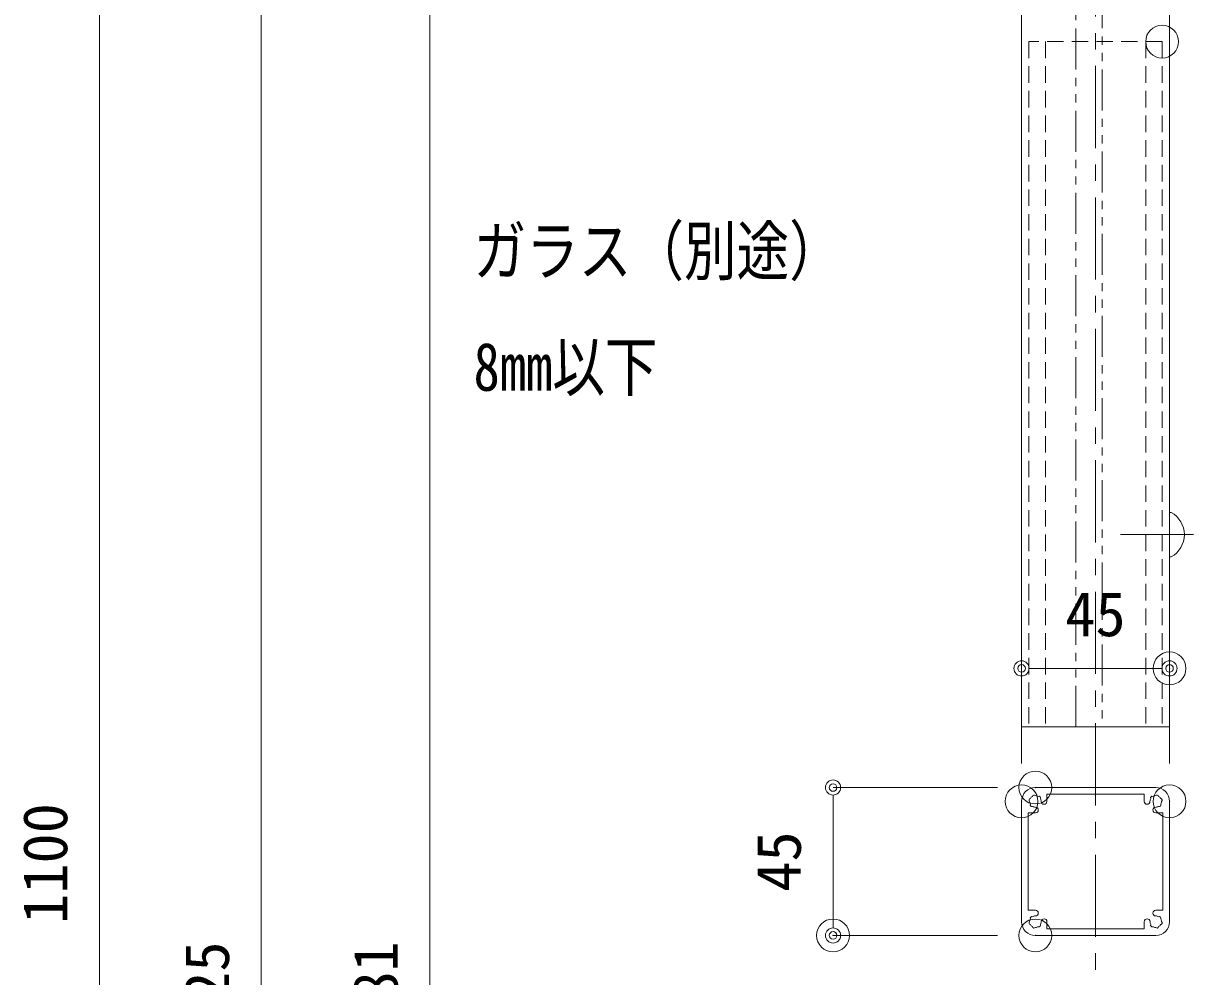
# Model space of a CAD drawing. Units: millimetres, scale not verified. Extents: x -3659 to 3659, y -1188 to 1188.
# Drawn here: x -2176.5 to -1820.7, y -167.4 to 122.7 of the extents above; entities that cross this region are included whole.
import ezdxf
from ezdxf.enums import TextEntityAlignment as Align

# ---------------------------------------------------------------- set-up
doc = ezdxf.new("R2010")
doc.units = ezdxf.units.MM
doc.header["$LTSCALE"] = 20
doc.header["$PDMODE"] = 32
doc.header["$PDSIZE"] = 10
for name, pattern in [('USER1', [2, 1.25, -0.25, 0.25, -0.25]), ('USER2', [1.25, 0.625, -0.125, 0.125, -0.125, 0.125, -0.125]), ('USER3', [0.375, 0.25, -0.125])]:
    doc.linetypes.add(name, pattern=pattern)
for name, color, linetype, lineweight in [('0-0_0', 7, 'Continuous', 18), ('0-1_DEFPOINTS', 7, 'Continuous', 18), ('0-3_アンカー', 4, 'Continuous', 18), ('0-7_2躯体線', 4, 'Continuous', 18), ('0-8_3中心線', 2, 'USER1', 18), ('0-9_41ｱﾙﾐ', 6, 'Continuous', 18), ('0-A_1手摺寸法', 7, 'Continuous', 18), ('0-B_42ｱﾙﾐ部品', 6, 'Continuous', 18), ('0-E_2a', 1, 'USER2', 18)]:
    doc.layers.add(name, color=color, linetype=linetype, lineweight=lineweight)
doc.styles.add('ＭＳ ゴシック', font='')
doc.styles.get('ＭＳ ゴシック').set_extended_font_data('MS Gothic')

# ---------------------------------------------------------------- blocks, each defined once
blk = doc.blocks.new('D29')
at = {"layer": '0-A_1手摺寸法'}
blk.add_line((-34.77, 836.45), (-34.77, -254.35), dxfattribs=at)
at = {"layer": '0-A_1手摺寸法', "style": 'ＭＳ ゴシック'}
blk.add_text('1100', height=13.49, rotation=90, dxfattribs=at).set_placement((-40.52, 272.65), align=Align.BOTTOM_LEFT)
blk = doc.blocks.new('D30')
at = {"layer": '0-A_1手摺寸法'}
blk.add_line((14.45, 661.45), (14.45, -154.35), dxfattribs=at)
at = {"layer": '0-A_1手摺寸法', "style": 'ＭＳ ゴシック'}
blk.add_text('825', height=13.49, rotation=90, dxfattribs=at).set_placement((8.7, 239.75), align=Align.BOTTOM_LEFT)
blk = doc.blocks.new('D50')
at = {"layer": '0-A_1手摺寸法'}
blk.add_line((65.73, 639.45), (65.73, -132.35), dxfattribs=at)
at = {"layer": '0-A_1手摺寸法', "style": 'ＭＳ ゴシック'}
blk.add_text('781', height=13.49, rotation=90, dxfattribs=at).set_placement((59.98, 239.75), align=Align.BOTTOM_LEFT)
blk = doc.blocks.new('HK-013')
at = {"layer": '0-B_42ｱﾙﾐ部品'}
for p, q in [((18.3, 22.5), (-18.3, 22.5)), ((-22.5, 18.3), (-22.5, -18.3)), ((-22.5, 18.3), (-22.5, 18.3)), ((14.8, 20.5), (-14.8, 20.5)), ((-14.8, 20.5), (-14.8, 18.3)), ((14.8, 20.5), (14.8, 18.3)), ((22.5, 18.3), (22.5, -18.3)), ((-20.5, 14.8), (-20.5, -14.8)), ((-18.3, 14.8), (-20.5, 14.8)), ((18.3, 14.8), (20.5, 14.8)), ((20.5, 14.8), (20.5, -14.8)), ((-18.3, -14.8), (-20.5, -14.8)), ((18.3, -14.8), (20.5, -14.8)), ((-22.5, -18.3), (-22.5, -18.3)), ((-14.8, -20.5), (-14.8, -18.3)), ((14.8, -20.5), (-14.8, -20.5)), ((14.8, -20.5), (14.8, -18.3)), ((18.3, -22.5), (-18.3, -22.5))]:
    blk.add_line(p, q, dxfattribs=at)
for centre, radius, start, end in [((-18.3, 18.3), 4.2, 90, 180), ((18.3, 18.3), 4.2, 0, 90), ((-19.75, 18.69), 0.5, 165, 232.9757), ((-19.75, 18.69), 0.5, 97.0243, 165), ((-18.3, 18.3), 1.75, 180.3589, 195), ((-18.3, 18.3), 1.75, 195, 209.6411), ((-18.3, 18.3), 1.75, 135, 149.6411), ((-18.3, 18.3), 1.75, 120.3589, 135), ((-18.69, 19.75), 0.5, 105, 172.9757), ((-18.69, 19.75), 0.5, 37.0243, 105), ((-18.3, 18.3), 1.75, 75, 89.6411), ((-18.3, 18.3), 1.75, 60.3589, 75), ((-17.24, 19.36), 0.5, 45, 112.9757), ((-17.24, 19.36), 0.5, 337.0243, 45), ((-18.3, 18.3), 1.75, 15, 29.6411), ((-18.3, 18.3), 1.75, 0.3589, 15), ((-15.67, 18.3), 0.875, 180, 0), ((15.68, 18.3), 0.875, 180, 360), ((18.3, 18.3), 1.75, 165, 179.6411), ((18.3, 18.3), 1.75, 150.3589, 165), ((17.24, 19.36), 0.5, 135, 202.9757), ((17.24, 19.36), 0.5, 67.0243, 135), ((18.3, 18.3), 1.75, 105, 119.6411), ((18.3, 18.3), 1.75, 90.3589, 105), ((18.69, 19.75), 0.5, 75, 142.9757), ((18.69, 19.75), 0.5, 7.0243, 75), ((18.3, 18.3), 1.75, 45, 59.6411), ((18.3, 18.3), 1.75, 30.3589, 45), ((19.75, 18.69), 0.5, 15, 82.9757), ((18.3, 18.3), 1.75, 330.3589, 345), ((18.3, 18.3), 1.75, 345, 359.6411), ((19.75, 18.69), 0.5, 307.0243, 15), ((-19.36, 17.24), 0.5, 157.0243, 225), ((-19.36, 17.24), 0.5, 225, 292.9757), ((-18.3, 18.3), 1.75, 240.3589, 255), ((-18.3, 18.3), 1.75, 255, 270), ((-18.3, 15.68), 0.875, 270, 90), ((18.3, 15.68), 0.875, 90, 270), ((18.3, 18.3), 1.75, 270, 285), ((18.3, 18.3), 1.75, 285, 299.6411), ((19.36, 17.24), 0.5, 247.0243, 315), ((19.36, 17.24), 0.5, 315, 22.9757), ((-18.3, -18.3), 1.75, 150.3589, 165), ((-19.36, -17.24), 0.5, 135, 202.9757), ((-19.36, -17.24), 0.5, 67.0243, 135), ((-18.3, -18.3), 1.75, 105, 119.6411), ((-18.3, -18.3), 1.75, 90, 105), ((-18.3, -15.68), 0.875, 270, 90), ((-15.68, -18.3), 0.875, 360, 180), ((15.67, -18.3), 0.875, 0, 180), ((18.3, -15.68), 0.875, 90, 270), ((18.3, -18.3), 1.75, 75, 90), ((18.3, -18.3), 1.75, 60.3589, 75), ((19.36, -17.24), 0.5, 45, 112.9757), ((19.36, -17.24), 0.5, 337.0243, 45), ((18.3, -18.3), 1.75, 15, 29.6411), ((-18.3, -18.3), 4.2, 180, 270), ((-19.75, -18.69), 0.5, 127.0243, 195), ((-19.75, -18.69), 0.5, 195, 262.9757), ((-18.3, -18.3), 1.75, 165, 179.6411), ((-18.3, -18.3), 1.75, 210.3589, 225), ((-18.3, -18.3), 1.75, 225, 239.6411), ((-18.69, -19.75), 0.5, 187.0243, 255), ((-18.69, -19.75), 0.5, 255, 322.9757), ((-18.3, -18.3), 1.75, 270.3589, 285), ((-18.3, -18.3), 1.75, 285, 299.6411), ((-17.24, -19.36), 0.5, 247.0243, 315), ((-17.24, -19.36), 0.5, 315, 22.9757), ((-18.3, -18.3), 1.75, 330.3589, 345), ((-18.3, -18.3), 1.75, 345, 359.6411), ((18.3, -18.3), 1.75, 180.3589, 195), ((18.3, -18.3), 1.75, 195, 209.6411), ((17.24, -19.36), 0.5, 157.0243, 225), ((17.24, -19.36), 0.5, 225, 292.9757), ((18.3, -18.3), 1.75, 240.3589, 255), ((18.3, -18.3), 1.75, 255, 269.6411), ((18.69, -19.75), 0.5, 217.0243, 285), ((18.3, -18.3), 4.2, 270, 360), ((18.69, -19.75), 0.5, 285, 352.9757), ((18.3, -18.3), 1.75, 300.3589, 315), ((18.3, -18.3), 1.75, 315, 329.6411), ((19.75, -18.69), 0.5, 277.0243, 345), ((18.3, -18.3), 1.75, 0.3589, 15), ((19.75, -18.69), 0.5, 345, 52.9757)]:
    blk.add_arc(centre, radius, start, end, dxfattribs=at)
blk = doc.blocks.new('_ORIGIN2')
at = {"layer": '0-0_0'}
blk.add_line((-0.5, 0), (-1, 0), dxfattribs=at)
for radius in [0.5, 0.25]:
    blk.add_circle((0, 0), radius, dxfattribs=at)
blk = doc.blocks.new('D53')
at = {"layer": '0-1_DEFPOINTS'}
for p in [(249.86, 314.11), (188.33, 269.11), (249.86, 269.11)]:
    blk.add_point(p, dxfattribs=at)
at = {"layer": '0-A_1手摺寸法'}
for p, q in [((238.36, 314.11), (188.33, 314.11)), ((188.33, 309.51), (188.33, 273.71)), ((238.36, 269.11), (188.33, 269.11))]:
    blk.add_line(p, q, dxfattribs=at)
at = {"layer": '0-A_1手摺寸法', "xscale": 4.6, "yscale": 4.6}
for p, rotation in [((188.33, 314.11), 90), ((188.33, 269.11), 270)]:
    blk.add_blockref('_ORIGIN2', p, dxfattribs=dict(at, rotation=rotation))
at = {"layer": '0-A_1手摺寸法', "style": 'ＭＳ ゴシック'}
blk.add_text('45', height=13.49, rotation=90, dxfattribs=at).set_placement((182.58, 282.41), align=Align.BOTTOM_LEFT)
blk = doc.blocks.new('D54')
at = {"layer": '0-1_DEFPOINTS'}
for p in [(290.66, 350.36), (245.66, 309.91), (290.66, 309.91)]:
    blk.add_point(p, dxfattribs=at)
at = {"layer": '0-A_1手摺寸法'}
for p, q in [((245.66, 321.41), (245.66, 350.36)), ((250.26, 350.36), (286.06, 350.36)), ((290.66, 321.41), (290.66, 350.36))]:
    blk.add_line(p, q, dxfattribs=at)
at = {"layer": '0-A_1手摺寸法', "xscale": 4.6, "yscale": 4.6, "rotation": 180}
blk.add_blockref('_ORIGIN2', (245.66, 350.36), dxfattribs=at)
at = {"layer": '0-A_1手摺寸法', "xscale": 4.6, "yscale": 4.6}
blk.add_blockref('_ORIGIN2', (290.66, 350.36), dxfattribs=at)
at = {"layer": '0-A_1手摺寸法', "style": 'ＭＳ ゴシック'}
blk.add_text('45', height=13.49, dxfattribs=at).set_placement((258.96, 356.11), align=Align.BOTTOM_LEFT)
blk = doc.blocks.new('D56')
at = {"layer": '0-1_DEFPOINTS'}
blk.add_point((288.41, 541.05), dxfattribs=at)

msp = doc.modelspace()

# ---------------------------------------------------------------- linework, layer by layer
at = {"layer": '0-0_0'}
for p, q in [((-1872.98, 372.11), (-1872.98, -91.39)), ((-1827.98, 372.11), (-1827.98, -91.39))]:
    msp.add_line(p, q, dxfattribs=at)
at = {"layer": '0-1_DEFPOINTS'}
msp.add_line((-1827.98, -91.39), (-1872.98, -91.39), dxfattribs=at)
at = {"layer": '0-3_アンカー', "linetype": 'USER3'}
for p, q in [((-1830.23, 117.11), (-1870.73, 117.11)), ((-1870.73, 117.11), (-1870.73, -91.39)), ((-1865.73, 117.11), (-1865.73, -91.39)), ((-1835.23, 117.11), (-1835.23, -91.39)), ((-1830.23, 117.11), (-1830.23, -91.39))]:
    msp.add_line(p, q, dxfattribs=at)
at = {"layer": '0-7_2躯体線'}
for p, q in [((-1827.98, -39.64), (-1827.98, -26.14)), ((-1827.48, -26.14), (-1827.98, -26.14)), ((-1842.92, -32.89), (-1820.67, -32.89)), ((-1827.48, -39.64), (-1827.98, -39.64))]:
    msp.add_line(p, q, dxfattribs=at)
msp.add_arc((-1831.18, -32.89), 7.7, 298.6987, 61.3013, dxfattribs=at)
at = {"layer": '0-8_3中心線'}
msp.add_line((-1850.48, 469.74), (-1850.48, -842.62), dxfattribs=at)
at = {"layer": '0-E_2a'}
for p, q in [((-1856.48, -91.39), (-1856.48, 233.67)), ((-1848.48, 233.67), (-1848.48, -91.39))]:
    msp.add_line(p, q, dxfattribs=at)

# ---------------------------------------------------------------- block references
at = {"layer": '0-9_41ｱﾙﾐ', "xscale": -1}
msp.add_blockref('HK-013', (-1850.48, -132.34), dxfattribs=at)
at = {"layer": '0-A_1手摺寸法'}
for name in ['D29', 'D30', 'D50', 'D56', 'D54', 'D53']:
    msp.add_blockref(name, (-2118.65, -423.94), dxfattribs=at)

# ---------------------------------------------------------------- texts
at = {"layer": '0-0_0', "style": 'ＭＳ ゴシック', "width": 0.8}
for s, p in [('ガラス（別途）', (-2039.64, 41.73)), ('8mm以下', (-2039.64, 6.5))]:
    msp.add_text(s, height=14.66, dxfattribs=at).set_placement(p, align=Align.BOTTOM_LEFT)

doc.saveas('drawing.dxf')
